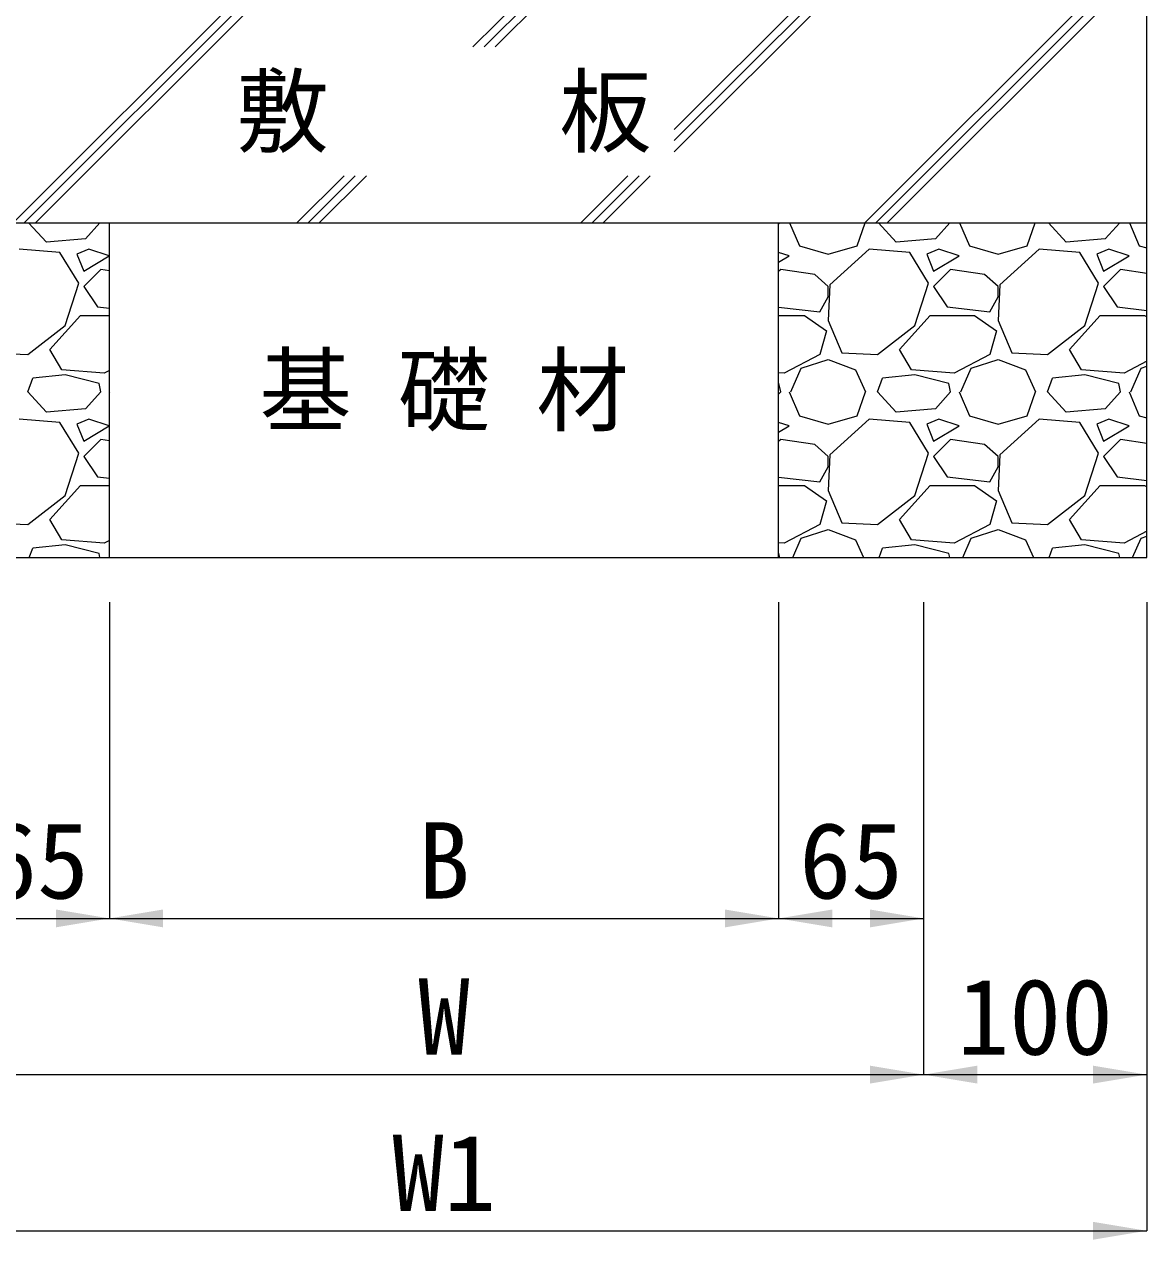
# Model space of a CAD drawing. Units: millimetres at full size, sheet at 1:25. Extents: x 18944 to 44294, y 17215 to 24678.
# Drawn here: x 26606 to 27109, y 22292 to 22837 of the extents above; entities that cross this region are included whole.
import ezdxf
from ezdxf.enums import TextEntityAlignment as Align

# ---------------------------------------------------------------- set-up
doc = ezdxf.new("R2010")
doc.units = ezdxf.units.MM
doc.header["$LTSCALE"] = 25
for name, color, linetype, lineweight in [('ハッチング', 8, 'Continuous', 5), ('基礎', 3, 'Continuous', 13), ('寸法線', 7, 'Continuous', 9), ('補助線', 8, 'Continuous', 20)]:
    doc.layers.add(name, color=color, linetype=linetype, lineweight=lineweight)
doc.layers.add('文字', color=41, linetype='Continuous')
doc.styles.add('ＭＳ ゴシック', font='')
doc.styles.get('ＭＳ ゴシック').set_extended_font_data('MS Gothic')

# ---------------------------------------------------------------- blocks, each defined once
blk = doc.blocks.new('filled_arrow')
at = {"color": 0, "linetype": 'Continuous', "lineweight": -2}
blk.add_solid([(7.5, 1.25), (0, 0), (7.5, -1.25)], dxfattribs=at)

msp = doc.modelspace()

# ---------------------------------------------------------------- hatches: boundary and pattern name
at = {"layer": 'ハッチング'}
h = msp.add_hatch(dxfattribs=at)
h.set_pattern_fill('USER', color=256, style=0, pattern_type=2)
h.set_pattern_definition([(45, (-37666.34, 39048.42), (-63.63961, 63.63961), []), (45, (-37661.34, 39048.42), (-63.63961, 63.63961), []), (45, (-37656.34, 39048.42), (-63.63961, 63.63961), [])])
h.paths.add_polyline_path([(27109.14, 22747.93), (27109.14, 22847.93), (26479.15, 22847.93), (26479.15, 22747.93)])
h.paths.add_polyline_path([(26690.96, 22769.06), (26897.33, 22769.06), (26897.33, 22826.81), (26690.96, 22826.81)], flags=16)

# ---------------------------------------------------------------- linework, layer by layer
for p, q in [((26615.86, 22739.24), (26607.89, 22747.93)), ((26639.84, 22747.93), (26633.39, 22740.76)), ((26944.64, 22747.93), (26944.14, 22747.38)), ((26949.05, 22747.93), (26953.43, 22737.71)), ((26979.34, 22737.71), (26982.99, 22747.93)), ((26996.86, 22739.24), (26988.89, 22747.93)), ((27020.84, 22747.93), (27014.39, 22740.76)), ((27025.25, 22747.93), (27029.63, 22737.71)), ((27055.54, 22737.71), (27059.19, 22747.93)), ((27073.06, 22739.24), (27065.09, 22747.93)), ((27097.04, 22747.93), (27090.59, 22740.76)), ((27101.45, 22747.93), (27105.83, 22737.71)), ((26633.39, 22740.76), (26615.86, 22739.24)), ((27014.39, 22740.76), (26996.86, 22739.24)), ((27090.59, 22740.76), (27073.06, 22739.24)), ((26621.96, 22734.66), (26603.67, 22736.19)), ((26630.34, 22720.95), (26621.96, 22734.66)), ((26634.91, 22736.19), (26629.58, 22733.9)), ((26644.06, 22733.14), (26634.91, 22736.19)), ((26948.86, 22733.14), (26944.14, 22734.71)), ((26953.43, 22737.71), (26966.38, 22733.9)), ((26966.38, 22733.9), (26979.34, 22737.71)), ((26984.67, 22736.19), (26967.14, 22720.19)), ((27002.96, 22734.66), (26984.67, 22736.19)), ((27011.34, 22720.95), (27002.96, 22734.66)), ((27015.91, 22736.19), (27010.58, 22733.9)), ((27025.06, 22733.14), (27015.91, 22736.19)), ((27029.63, 22737.71), (27042.58, 22733.9)), ((27042.58, 22733.9), (27055.54, 22737.71)), ((27060.87, 22736.19), (27043.34, 22720.19)), ((27079.16, 22734.66), (27060.87, 22736.19)), ((27087.54, 22720.95), (27079.16, 22734.66)), ((27092.11, 22736.19), (27086.78, 22733.9)), ((27101.26, 22733.14), (27092.11, 22736.19)), ((27105.83, 22737.71), (27109.14, 22736.74)), ((26629.58, 22733.9), (26632.63, 22726.28)), ((26632.63, 22726.28), (26644.06, 22733.14)), ((26944.14, 22730.31), (26948.86, 22733.14)), ((27010.58, 22733.9), (27013.63, 22726.28)), ((27013.63, 22726.28), (27025.06, 22733.14)), ((27086.78, 22733.9), (27089.83, 22726.28)), ((27089.83, 22726.28), (27101.26, 22733.14)), ((26640.25, 22727.04), (26632.63, 22719.42)), ((26644.15, 22726.46), (26640.25, 22727.04)), ((26945.05, 22727.04), (26944.14, 22726.14)), ((26960.29, 22724.76), (26945.05, 22727.04)), ((26966.38, 22719.42), (26960.29, 22724.76)), ((27021.25, 22727.04), (27013.63, 22719.42)), ((27036.49, 22724.76), (27021.25, 22727.04)), ((27042.58, 22719.42), (27036.49, 22724.76)), ((27097.45, 22727.04), (27089.83, 22719.42)), ((27109.14, 22725.29), (27097.45, 22727.04)), ((26624.24, 22701.9), (26630.34, 22720.95)), ((26632.63, 22719.42), (26638.72, 22710.28)), ((26967.14, 22720.19), (26966.38, 22704.18)), ((26966.38, 22714.85), (26966.38, 22719.42)), ((27005.24, 22701.9), (27011.34, 22720.95)), ((27013.63, 22719.42), (27019.72, 22710.28)), ((27043.34, 22720.19), (27042.58, 22704.18)), ((27042.58, 22714.85), (27042.58, 22719.42)), ((27081.44, 22701.9), (27087.54, 22720.95)), ((27089.83, 22719.42), (27095.92, 22710.28)), ((26962.57, 22707.99), (26966.38, 22714.85)), ((27038.77, 22707.99), (27042.58, 22714.85)), ((26638.72, 22710.28), (26644.15, 22709.63)), ((26944.14, 22710.2), (26962.57, 22707.99)), ((27019.72, 22710.28), (27038.77, 22707.99)), ((27095.92, 22710.28), (27109.14, 22708.69)), ((26607.48, 22688.94), (26624.24, 22701.9)), ((26617.39, 22691.23), (26631.1, 22706.47)), ((26631.1, 22706.47), (26644.15, 22706.47)), ((26944.14, 22706.47), (26955.71, 22706.47)), ((26955.71, 22706.47), (26965.62, 22699.61)), ((26966.38, 22704.18), (26972.48, 22689.71)), ((26988.48, 22688.94), (27005.24, 22701.9)), ((26998.39, 22691.23), (27012.1, 22706.47)), ((27012.1, 22706.47), (27031.91, 22706.47)), ((27031.91, 22706.47), (27041.82, 22699.61)), ((27042.58, 22704.18), (27048.68, 22689.71)), ((27064.68, 22688.94), (27081.44, 22701.9)), ((27074.59, 22691.23), (27088.3, 22706.47)), ((27088.3, 22706.47), (27108.11, 22706.47)), ((27108.11, 22706.47), (27109.14, 22705.76)), ((26965.62, 22699.61), (26962.57, 22688.94)), ((27041.82, 22699.61), (27038.77, 22688.94)), ((26622.72, 22682.09), (26617.39, 22691.23)), ((27003.72, 22682.09), (26998.39, 22691.23)), ((27079.92, 22682.09), (27074.59, 22691.23)), ((26591.48, 22689.71), (26607.48, 22688.94)), ((26962.57, 22688.94), (26946.57, 22680.56)), ((26954.19, 22682.85), (26966.38, 22686.66)), ((26966.38, 22686.66), (26978.57, 22682.09)), ((26972.48, 22689.71), (26988.48, 22688.94)), ((27038.77, 22688.94), (27022.77, 22680.56)), ((27030.39, 22682.85), (27042.58, 22686.66)), ((27042.58, 22686.66), (27054.77, 22682.09)), ((27048.68, 22689.71), (27064.68, 22688.94)), ((27109.14, 22685.89), (27098.97, 22680.56)), ((26624.24, 22679.8), (26609.77, 22678.28)), ((26641.77, 22680.56), (26622.72, 22682.09)), ((26639.48, 22675.99), (26624.24, 22679.8)), ((26644.15, 22681.81), (26641.77, 22680.56)), ((26946.57, 22680.56), (26944.14, 22680.76)), ((26949.62, 22672.18), (26954.19, 22682.85)), ((26978.57, 22682.09), (26983.15, 22672.18)), ((27005.24, 22679.8), (26990.77, 22678.28)), ((27022.77, 22680.56), (27003.72, 22682.09)), ((27020.48, 22675.99), (27005.24, 22679.8)), ((27025.82, 22672.18), (27030.39, 22682.85)), ((27054.77, 22682.09), (27059.35, 22672.18)), ((27081.44, 22679.8), (27066.97, 22678.28)), ((27098.97, 22680.56), (27079.92, 22682.09)), ((27096.68, 22675.99), (27081.44, 22679.8)), ((27102.02, 22672.18), (27106.59, 22682.85)), ((27106.59, 22682.85), (27109.14, 22683.65)), ((26607.48, 22672.18), (26609.77, 22678.28)), ((26640.25, 22672.18), (26639.48, 22675.99)), ((26944.28, 22675.99), (26944.14, 22676.02)), ((26945.05, 22672.18), (26944.28, 22675.99)), ((26988.48, 22672.18), (26990.77, 22678.28)), ((27021.25, 22672.18), (27020.48, 22675.99)), ((27064.68, 22672.18), (27066.97, 22678.28)), ((27097.45, 22672.18), (27096.68, 22675.99)), ((26615.86, 22663.04), (26607.48, 22672.18)), ((26640.25, 22672.18), (26633.39, 22664.56)), ((26644.06, 22672.18), (26644.15, 22671.97)), ((26945.05, 22672.18), (26944.14, 22671.18)), ((26948.86, 22672.18), (26953.43, 22661.51)), ((26979.34, 22661.51), (26983.15, 22672.18)), ((26996.86, 22663.04), (26988.48, 22672.18)), ((27021.25, 22672.18), (27014.39, 22664.56)), ((27025.06, 22672.18), (27029.63, 22661.51)), ((27055.54, 22661.51), (27059.35, 22672.18)), ((27073.06, 22663.04), (27064.68, 22672.18)), ((27097.45, 22672.18), (27090.59, 22664.56)), ((27101.26, 22672.18), (27105.83, 22661.51)), ((26633.39, 22664.56), (26615.86, 22663.04)), ((27014.39, 22664.56), (26996.86, 22663.04)), ((27090.59, 22664.56), (27073.06, 22663.04)), ((26621.96, 22658.46), (26603.67, 22659.99)), ((26630.34, 22644.75), (26621.96, 22658.46)), ((26634.91, 22659.99), (26629.58, 22657.7)), ((26644.06, 22656.94), (26634.91, 22659.99)), ((26948.86, 22656.94), (26944.14, 22658.51)), ((26953.43, 22661.51), (26966.38, 22657.7)), ((26966.38, 22657.7), (26979.34, 22661.51)), ((26984.67, 22659.99), (26967.14, 22643.99)), ((27002.96, 22658.46), (26984.67, 22659.99)), ((27011.34, 22644.75), (27002.96, 22658.46)), ((27015.91, 22659.99), (27010.58, 22657.7)), ((27025.06, 22656.94), (27015.91, 22659.99)), ((27029.63, 22661.51), (27042.58, 22657.7)), ((27042.58, 22657.7), (27055.54, 22661.51)), ((27060.87, 22659.99), (27043.34, 22643.99)), ((27079.16, 22658.46), (27060.87, 22659.99)), ((27087.54, 22644.75), (27079.16, 22658.46)), ((27092.11, 22659.99), (27086.78, 22657.7)), ((27101.26, 22656.94), (27092.11, 22659.99)), ((27105.83, 22661.51), (27109.14, 22660.54)), ((26629.58, 22657.7), (26632.63, 22650.08)), ((26632.63, 22650.08), (26644.06, 22656.94)), ((26944.14, 22654.11), (26948.86, 22656.94)), ((27010.58, 22657.7), (27013.63, 22650.08)), ((27013.63, 22650.08), (27025.06, 22656.94)), ((27086.78, 22657.7), (27089.83, 22650.08)), ((27089.83, 22650.08), (27101.26, 22656.94)), ((26640.25, 22650.84), (26632.63, 22643.22)), ((26644.15, 22650.26), (26640.25, 22650.84)), ((26945.05, 22650.84), (26944.14, 22649.94)), ((26960.29, 22648.56), (26945.05, 22650.84)), ((26966.38, 22643.22), (26960.29, 22648.56)), ((27021.25, 22650.84), (27013.63, 22643.22)), ((27036.49, 22648.56), (27021.25, 22650.84)), ((27042.58, 22643.22), (27036.49, 22648.56)), ((27097.45, 22650.84), (27089.83, 22643.22)), ((27109.14, 22649.09), (27097.45, 22650.84)), ((26624.24, 22625.7), (26630.34, 22644.75)), ((26632.63, 22643.22), (26638.72, 22634.08)), ((26967.14, 22643.99), (26966.38, 22627.98)), ((26966.38, 22638.65), (26966.38, 22643.22)), ((27005.24, 22625.7), (27011.34, 22644.75)), ((27013.63, 22643.22), (27019.72, 22634.08)), ((27043.34, 22643.99), (27042.58, 22627.98)), ((27042.58, 22638.65), (27042.58, 22643.22)), ((27081.44, 22625.7), (27087.54, 22644.75)), ((27089.83, 22643.22), (27095.92, 22634.08)), ((26962.57, 22631.79), (26966.38, 22638.65)), ((27038.77, 22631.79), (27042.58, 22638.65)), ((26638.72, 22634.08), (26644.15, 22633.43)), ((26944.14, 22634), (26962.57, 22631.79)), ((27019.72, 22634.08), (27038.77, 22631.79)), ((27095.92, 22634.08), (27109.14, 22632.49)), ((26607.48, 22612.74), (26624.24, 22625.7)), ((26617.39, 22615.03), (26631.1, 22630.27)), ((26631.1, 22630.27), (26644.15, 22630.27)), ((26944.14, 22630.27), (26955.71, 22630.27)), ((26955.71, 22630.27), (26965.62, 22623.41)), ((26966.38, 22627.98), (26972.48, 22613.51)), ((26988.48, 22612.74), (27005.24, 22625.7)), ((26998.39, 22615.03), (27012.1, 22630.27)), ((27012.1, 22630.27), (27031.91, 22630.27)), ((27031.91, 22630.27), (27041.82, 22623.41)), ((27042.58, 22627.98), (27048.68, 22613.51)), ((27064.68, 22612.74), (27081.44, 22625.7)), ((27074.59, 22615.03), (27088.3, 22630.27)), ((27088.3, 22630.27), (27108.11, 22630.27)), ((27108.11, 22630.27), (27109.14, 22629.56)), ((26965.62, 22623.41), (26962.57, 22612.74)), ((27041.82, 22623.41), (27038.77, 22612.74)), ((26622.72, 22605.89), (26617.39, 22615.03)), ((27003.72, 22605.89), (26998.39, 22615.03)), ((27079.92, 22605.89), (27074.59, 22615.03)), ((26591.48, 22613.51), (26607.48, 22612.74)), ((26962.57, 22612.74), (26946.57, 22604.36)), ((26954.19, 22606.65), (26966.38, 22610.46)), ((26966.38, 22610.46), (26978.57, 22605.89)), ((26972.48, 22613.51), (26988.48, 22612.74)), ((27038.77, 22612.74), (27022.77, 22604.36)), ((27030.39, 22606.65), (27042.58, 22610.46)), ((27042.58, 22610.46), (27054.77, 22605.89)), ((27048.68, 22613.51), (27064.68, 22612.74)), ((27109.14, 22609.69), (27098.97, 22604.36)), ((26624.24, 22603.6), (26609.77, 22602.08)), ((26641.77, 22604.36), (26622.72, 22605.89)), ((26639.48, 22599.79), (26624.24, 22603.6)), ((26644.15, 22605.61), (26641.77, 22604.36)), ((26946.57, 22604.36), (26944.14, 22604.56)), ((26950.45, 22597.93), (26954.19, 22606.65)), ((26978.57, 22605.89), (26982.24, 22597.93)), ((27005.24, 22603.6), (26990.77, 22602.08)), ((27022.77, 22604.36), (27003.72, 22605.89)), ((27020.48, 22599.79), (27005.24, 22603.6)), ((27026.65, 22597.93), (27030.39, 22606.65)), ((27054.77, 22605.89), (27058.44, 22597.93)), ((27081.44, 22603.6), (27066.97, 22602.08)), ((27098.97, 22604.36), (27079.92, 22605.89)), ((27096.68, 22599.79), (27081.44, 22603.6)), ((27102.85, 22597.93), (27106.59, 22606.65)), ((27106.59, 22606.65), (27109.14, 22607.45)), ((26608.21, 22597.93), (26609.77, 22602.08)), ((26639.85, 22597.93), (26639.48, 22599.79)), ((26944.28, 22599.79), (26944.14, 22599.82)), ((26944.65, 22597.93), (26944.28, 22599.79)), ((26989.21, 22597.93), (26990.77, 22602.08)), ((27020.85, 22597.93), (27020.48, 22599.79)), ((27065.41, 22597.93), (27066.97, 22602.08)), ((27097.05, 22597.93), (27096.68, 22599.79))]:
    msp.add_line(p, q, dxfattribs=at)
at = {"layer": '基礎'}
for p, q in [((27109.14, 22597.93), (27109.14, 22847.93)), ((26479.15, 22747.93), (27109.14, 22747.93)), ((26479.15, 22597.93), (27109.14, 22597.93))]:
    msp.add_line(p, q, dxfattribs=at)
at = {"layer": '寸法線'}
for p, q in [((26644.15, 22577.93), (26644.15, 22436.15)), ((26644.15, 22577.93), (26644.15, 22436.15)), ((26944.14, 22577.93), (26944.14, 22436.15)), ((26944.14, 22577.93), (26944.14, 22436.15)), ((27009.14, 22577.93), (27009.14, 22436.15)), ((27009.14, 22577.93), (27009.14, 22366.15)), ((27009.14, 22577.93), (27009.14, 22366.15)), ((27109.14, 22577.93), (27109.14, 22366.15)), ((27109.14, 22577.93), (27109.14, 22296.15)), ((26579.15, 22436.15), (26644.15, 22436.15)), ((26644.15, 22436.15), (26944.14, 22436.15)), ((26944.14, 22436.15), (27009.14, 22436.15)), ((26579.15, 22366.15), (27009.14, 22366.15)), ((27009.14, 22366.15), (27109.14, 22366.15)), ((26479.15, 22296.15), (27109.14, 22296.15))]:
    msp.add_line(p, q, dxfattribs=at)
at = {"layer": '補助線'}
for p, q in [((26644.15, 22597.93), (26644.15, 22747.93)), ((26944.14, 22597.93), (26944.14, 22747.93))]:
    msp.add_line(p, q, dxfattribs=at)

# ---------------------------------------------------------------- block references
at = {"layer": '寸法線', "xscale": 3.2, "yscale": 3.2, "rotation": 180}
for p in [(26644.15, 22436.15), (26944.14, 22436.15), (27009.14, 22436.15), (27009.14, 22366.15), (27109.14, 22366.15), (27109.14, 22296.15)]:
    msp.add_blockref('filled_arrow', p, dxfattribs=at)
at = {"layer": '寸法線', "xscale": 3.2, "yscale": 3.2}
for p in [(26644.15, 22436.15), (26944.14, 22436.15), (27009.14, 22366.15)]:
    msp.add_blockref('filled_arrow', p, dxfattribs=at)

# ---------------------------------------------------------------- texts
at = {"layer": '寸法線', "style": 'ＭＳ ゴシック'}
for s, p in [('65', (26611.65, 22462.15)), ('B', (26794.14, 22462.15)), ('65', (26976.64, 22462.15)), ('W', (26794.14, 22392.15)), ('100', (27059.14, 22392.15)), ('W1', (26794.14, 22322.15))]:
    msp.add_text(s, height=34.18, dxfattribs=at).set_placement(p, align=Align.MIDDLE_CENTER)
at = {"layer": '文字', "style": 'ＭＳ ゴシック'}
for s, p in [('敷     板', (26794.14, 22797.93)), ('基 礎 材', (26794.14, 22672.93))]:
    msp.add_text(s, height=30.38, dxfattribs=at).set_placement(p, align=Align.MIDDLE_CENTER)

doc.saveas('drawing.dxf')
